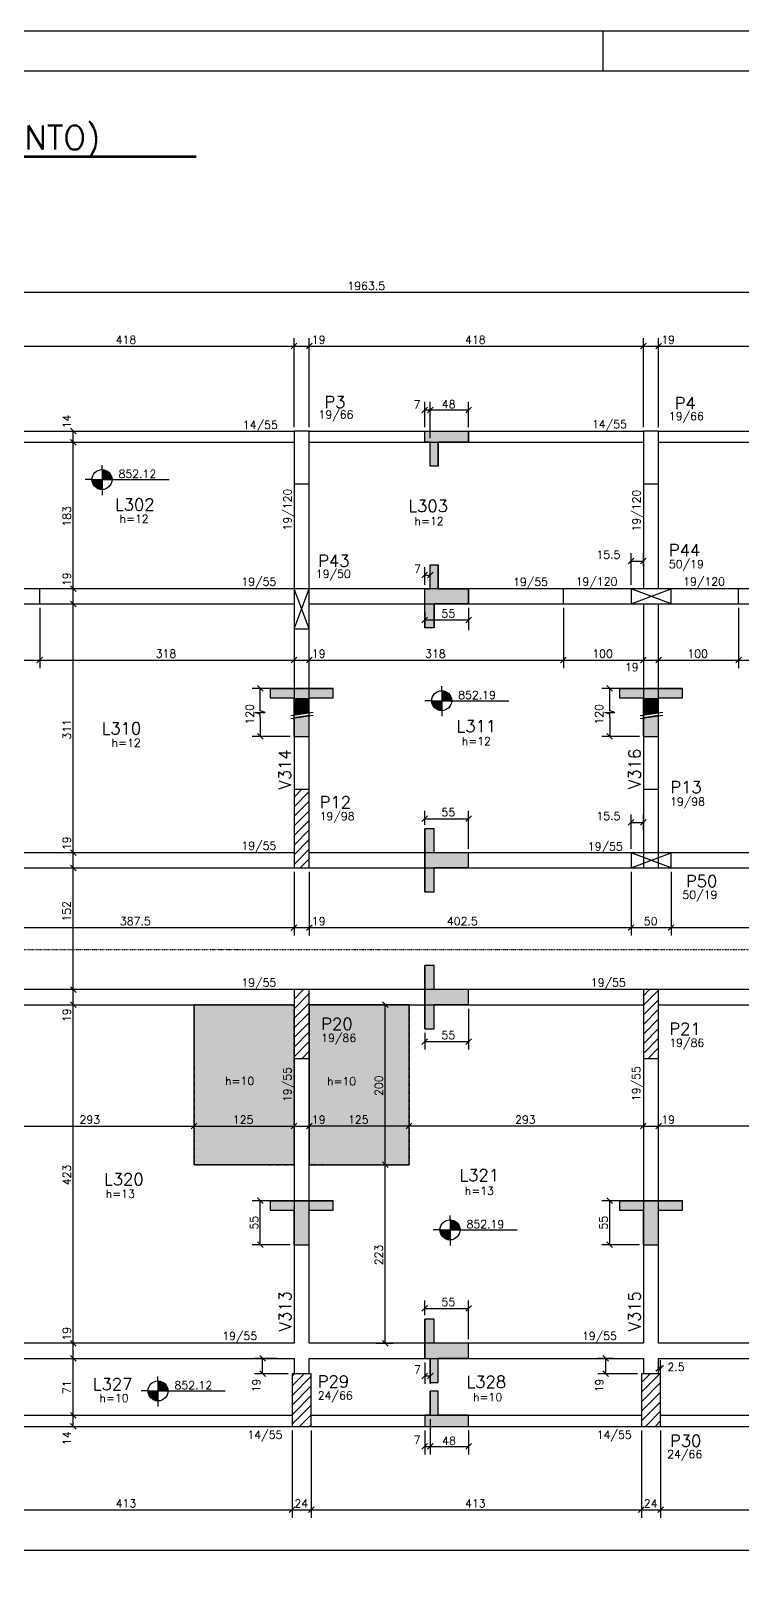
# Model space of a CAD drawing. Extents: x 515 to 6699, y 737 to 3707.
# Drawn here: x 1711 to 2601, y 1769 to 3707 of the extents above; entities that cross this region are included whole.
import ezdxf

# ---------------------------------------------------------------- set-up
doc = ezdxf.new("R2010")
doc.units = 0
doc.header["$MEASUREMENT"] = 0
doc.linetypes.add('ESTILO_TQS_0004', pattern=[2, 0.5, -0.4, 0.1, -0.4, 0.1, -0.5])
for name, color, linetype in [('1', 1, 'CONTINUOUS'), ('2', 2, 'CONTINUOUS'), ('3', 3, 'CONTINUOUS'), ('4', 4, 'CONTINUOUS'), ('6', 6, 'CONTINUOUS'), ('7', 7, 'CONTINUOUS'), ('8', 8, 'CONTINUOUS'), ('9', 9, 'CONTINUOUS')]:
    doc.layers.add(name, color=color, linetype=linetype)
doc.styles.get("Standard").update_dxf_attribs({"font": 'ROMANS.SHX'})

msp = doc.modelspace()

# ---------------------------------------------------------------- linework, layer by layer
at = {"layer": '1', "linetype": 'Continuous'}
for p, q in [((2040.3825, 2960.038), (2059.3825, 3010.038)), ((2059.3825, 2960.038), (2040.3825, 3010.038)), ((2461.8825, 2991.038), (2511.8825, 3010.038)), ((2511.8825, 2991.038), (2461.8825, 3010.038)), ((2036.467925, 2851.730224), (2064.433176, 2855.83434)), ((2036.467925, 2848.006061), (2064.433176, 2852.110176)), ((2473.467925, 2851.730224), (2501.433176, 2855.83434)), ((2473.467925, 2848.006061), (2501.433176, 2852.110176)), ((2461.882476, 2661.038), (2511.882476, 2680.038)), ((2511.882476, 2661.038), (2461.882476, 2680.038))]:
    msp.add_line(p, q, dxfattribs=at)
msp.add_lwpolyline([(514.61858, 736.941975), (6698.852905, 736.941975), (6698.852905, 3706.941975), (514.61858, 3706.941975), (514.61858, 736.941975)], dxfattribs=at)
at = {"layer": '2', "linetype": 'Continuous'}
for p, q in [((2036.846966, 3309.597604), (2043.918034, 3316.668672)), ((2036.846966, 3309.597604), (2043.918034, 3316.668672)), ((2055.846966, 3309.597604), (2062.918034, 3316.668672)), ((2055.846966, 3309.597604), (2062.918034, 3316.668672)), ((2473.846966, 3309.597604), (2480.918034, 3316.668672)), ((2473.846966, 3309.597604), (2480.918034, 3316.668672)), ((2492.846966, 3309.597604), (2499.918034, 3316.668672)), ((2492.846966, 3309.597604), (2499.918034, 3316.668672)), ((2200.262317, 3229.908119), (2207.333385, 3236.979187)), ((2207.262317, 3229.908119), (2214.333385, 3236.979187)), ((2207.262317, 3229.908119), (2214.333385, 3236.979187)), ((2255.262317, 3229.908119), (2262.333385, 3236.979187)), ((1767.812529, 3203.502466), (1760.741461, 3210.573534)), ((1767.812529, 3189.502466), (1760.741461, 3196.573534)), ((1767.812529, 3189.502466), (1760.741461, 3196.573534)), ((2049.8825, 3174.038), (2049.8825, 3174.038)), ((2486.8825, 3174.038), (2486.8825, 3174.038)), ((2458.346966, 3040.953609), (2465.418034, 3048.024676)), ((2473.846966, 3040.953609), (2480.918034, 3048.024676)), ((2200.262317, 3023.490405), (2207.333385, 3030.561473)), ((2207.262317, 3023.490405), (2214.333385, 3030.561473)), ((1767.812529, 3006.502466), (1760.741461, 3013.573534)), ((1767.812529, 3006.502466), (1760.741461, 3013.573534)), ((1767.812529, 2987.502466), (1760.741461, 2994.573534)), ((1767.812529, 2987.502466), (1760.741461, 2994.573534)), ((2200.262317, 2967.483467), (2207.333385, 2974.554535)), ((2255.262317, 2967.483467), (2262.333385, 2974.554535)), ((1718.846966, 2917.292242), (1725.918034, 2924.36331)), ((1718.846966, 2917.292242), (1725.918034, 2924.36331)), ((2036.846966, 2917.292242), (2043.918034, 2924.36331)), ((2036.846966, 2917.292242), (2043.918034, 2924.36331)), ((2055.846966, 2917.292242), (2062.918034, 2924.36331)), ((2055.846966, 2917.292242), (2062.918034, 2924.36331)), ((2373.846966, 2917.292242), (2380.918034, 2924.36331)), ((2373.846966, 2917.292242), (2380.918034, 2924.36331)), ((2473.846966, 2917.292242), (2480.918034, 2924.36331)), ((2473.846966, 2917.292242), (2480.918034, 2924.36331)), ((2492.846966, 2917.292242), (2499.918034, 2924.36331)), ((2492.846966, 2917.292242), (2499.918034, 2924.36331)), ((2592.846966, 2917.292242), (2599.918034, 2924.36331)), ((2592.846966, 2917.292242), (2599.918034, 2924.36331)), ((2001.740486, 2881.93779), (1994.669419, 2889.008857)), ((2438.740486, 2881.93779), (2431.669419, 2889.008857)), ((2001.740486, 2821.93779), (1994.669419, 2829.008857)), ((2438.740486, 2821.93779), (2431.669419, 2829.008857)), ((2200.262317, 2719.036682), (2207.333385, 2726.10775)), ((2255.262317, 2719.036682), (2262.333385, 2726.10775)), ((2458.346942, 2714.375395), (2465.41801, 2721.446463)), ((2473.846966, 2714.375395), (2480.918034, 2721.446463)), ((2049.8825, 2710.038), (2049.8825, 2710.038)), ((2486.8825, 2710.038), (2486.8825, 2710.038)), ((1767.812529, 2676.502466), (1760.741461, 2683.573534)), ((1767.812529, 2676.502466), (1760.741461, 2683.573534)), ((1767.812529, 2676.502466), (1760.741461, 2683.573534)), ((1767.812529, 2657.502466), (1760.741461, 2664.573534)), ((1767.812529, 2657.502466), (1760.741461, 2664.573534)), ((2036.846966, 2582.915112), (2043.918034, 2589.986179)), ((2036.846966, 2582.915112), (2043.918034, 2589.986179)), ((2055.846966, 2582.915112), (2062.918034, 2589.986179)), ((2055.846966, 2582.915112), (2062.918034, 2589.986179)), ((2458.346942, 2582.915112), (2465.41801, 2589.986179)), ((2458.346942, 2582.915112), (2465.41801, 2589.986179)), ((2508.346942, 2582.915112), (2515.41801, 2589.986179)), ((2508.346942, 2582.915112), (2515.41801, 2589.986179)), ((1767.812529, 2505.502466), (1760.741461, 2512.573534)), ((1767.812529, 2505.502466), (1760.741461, 2512.573534)), ((1767.812529, 2486.502466), (1760.741461, 2493.573534)), ((1767.812529, 2486.502466), (1760.741461, 2493.573534)), ((2157.987446, 2486.502466), (2150.916378, 2493.573534)), ((2049.8825, 2466.038), (2049.8825, 2466.038)), ((2486.8825, 2466.038), (2486.8825, 2466.038)), ((2200.262317, 2440.561604), (2207.333385, 2447.632672)), ((2255.262317, 2440.561604), (2262.333385, 2447.632672)), ((1911.846966, 2334.95905), (1918.918034, 2342.030118)), ((1911.846966, 2334.95905), (1918.918034, 2342.030118)), ((2036.846966, 2334.95905), (2043.918034, 2342.030118)), ((2036.846966, 2334.95905), (2043.918034, 2342.030118)), ((2036.846966, 2334.95905), (2043.918034, 2342.030118)), ((2055.846966, 2334.95905), (2062.918034, 2342.030118)), ((2055.846966, 2334.95905), (2062.918034, 2342.030118)), ((2062.918034, 2342.030118), (2055.846966, 2334.95905)), ((2187.918034, 2342.030118), (2180.846966, 2334.95905)), ((2187.918034, 2342.030118), (2180.846966, 2334.95905)), ((2473.846966, 2334.95905), (2480.918034, 2342.030118)), ((2473.846966, 2334.95905), (2480.918034, 2342.030118)), ((2480.918034, 2342.030118), (2473.846966, 2334.95905)), ((2492.846966, 2334.95905), (2499.918034, 2342.030118)), ((2492.846966, 2334.95905), (2499.918034, 2342.030118)), ((2499.918034, 2342.030118), (2492.846966, 2334.95905)), ((2157.987446, 2286.502466), (2150.916378, 2293.573534)), ((2157.987446, 2286.502466), (2150.916378, 2293.573534)), ((2001.740486, 2241.655791), (1994.669419, 2248.726858)), ((2438.740486, 2241.655791), (2431.669419, 2248.726858)), ((2001.740486, 2186.655791), (1994.669419, 2193.726858)), ((2438.740486, 2186.655791), (2431.669419, 2193.726858)), ((2200.262317, 2107.001981), (2207.333385, 2114.073049)), ((2255.262317, 2107.001981), (2262.333385, 2114.073049)), ((1767.812529, 2063.502466), (1760.741461, 2070.573534)), ((1767.812529, 2063.502466), (1760.741461, 2070.573534)), ((2157.987446, 2063.502466), (2150.916378, 2070.573534)), ((1767.812529, 2044.502466), (1760.741461, 2051.573534)), ((1767.812529, 2044.502466), (1760.741461, 2051.573534)), ((2004.655164, 2044.502466), (1997.584096, 2051.573534)), ((2433.750327, 2044.502466), (2426.67926, 2051.573534)), ((2499.918034, 2039.4426), (2492.846966, 2032.371532)), ((2502.418034, 2039.4426), (2495.346966, 2032.371532)), ((2004.655164, 2025.502466), (1997.584096, 2032.573534)), ((2200.262317, 2022.708846), (2207.333385, 2029.779914)), ((2207.262317, 2022.708846), (2214.333385, 2029.779914)), ((2433.750327, 2025.502466), (2426.67926, 2032.573534)), ((1767.812529, 1973.502466), (1760.741461, 1980.573534)), ((1767.812529, 1973.502466), (1760.741461, 1980.573534)), ((2049.8825, 1996.038), (2049.8825, 1996.038)), ((2486.8825, 1996.038), (2486.8825, 1996.038)), ((1767.812529, 1959.502466), (1760.741461, 1966.573534)), ((2200.262317, 1934.507242), (2207.333385, 1941.57831)), ((2207.262317, 1934.507242), (2214.333385, 1941.57831)), ((2207.262317, 1934.507242), (2214.333385, 1941.57831)), ((2255.262317, 1934.507242), (2262.333385, 1941.57831)), ((2034.346966, 1855.451085), (2041.418034, 1862.522152)), ((2034.346966, 1855.451085), (2041.418034, 1862.522152)), ((2058.346966, 1855.451085), (2065.418034, 1862.522152)), ((2058.346966, 1855.451085), (2065.418034, 1862.522152)), ((2471.346966, 1855.451085), (2478.418034, 1862.522152)), ((2471.346966, 1855.451085), (2478.418034, 1862.522152)), ((2495.346966, 1855.451085), (2502.418034, 1862.522152)), ((2495.346966, 1855.451085), (2502.418034, 1862.522152))]:
    msp.add_line(p, q, dxfattribs=at)
at = {"layer": '3', "linetype": 'Continuous'}
for p, q in [((2426.629615, 3706.941975), (2426.629615, 3656.942475)), ((1622.3825, 3207.038), (2040.3825, 3207.038)), ((2059.3825, 3207.038), (2477.3825, 3207.038)), ((2496.3825, 3207.038), (2914.3825, 3207.038)), ((1622.3825, 3193.038), (2040.3825, 3193.038)), ((2059.3825, 3193.038), (2477.3825, 3193.038)), ((2496.3825, 3193.038), (2914.3825, 3193.038)), ((1800.295707, 3158.901082), (1800.295707, 3164.405826)), ((1787.795707, 3146.401082), (1779.369002, 3146.401082)), ((1800.295659, 3145.60828), (1787.795659, 3145.60828)), ((1787.795707, 3146.401082), (1812.795707, 3146.401082)), ((1800.295659, 3144.815431), (1787.896653, 3144.815431)), ((1800.295659, 3144.022582), (1788.024016, 3144.022582)), ((1800.295659, 3143.229733), (1788.204642, 3143.229733)), ((1800.295659, 3142.436932), (1788.440915, 3142.436932)), ((1800.295659, 3141.644035), (1788.73622, 3141.644035)), ((1800.295659, 3140.851233), (1789.095279, 3140.851233)), ((1800.295659, 3140.058384), (1789.524432, 3140.058384)), ((1800.295707, 3158.901082), (1800.295707, 3133.901082)), ((1800.295707, 3158.293734), (1804.144831, 3158.293734)), ((1800.295707, 3157.500885), (1806.044169, 3157.500885)), ((1800.295707, 3156.708036), (1807.367965, 3156.708036)), ((1800.295707, 3155.915175), (1808.403226, 3155.915175)), ((1800.295707, 3155.122386), (1809.250565, 3155.122386)), ((1800.295707, 3154.329536), (1809.959575, 3154.329536)), ((1800.295707, 3153.536675), (1810.558911, 3153.536675)), ((1800.295707, 3152.743826), (1811.066933, 3152.743826)), ((1800.295707, 3151.950977), (1811.496087, 3151.950977)), ((1800.295707, 3151.158128), (1811.855145, 3151.158128)), ((1800.295707, 3150.365279), (1812.150451, 3150.365279)), ((1800.295707, 3149.572478), (1812.386723, 3149.572478)), ((1800.295707, 3148.779629), (1812.567302, 3148.779629)), ((1800.295707, 3147.98678), (1812.694712, 3147.98678)), ((1800.295707, 3147.193931), (1812.795707, 3147.193931)), ((1812.795707, 3146.401082), (1884.218455, 3146.401082)), ((1800.295659, 3139.265535), (1790.032454, 3139.265535)), ((1800.295659, 3138.472686), (1790.631839, 3138.472686)), ((1800.295659, 3137.679885), (1791.3408, 3137.679885)), ((1800.295659, 3136.886976), (1792.18814, 3136.886976)), ((1800.295659, 3136.094175), (1793.223401, 3136.094175)), ((1800.295659, 3135.301326), (1794.547196, 3135.301326)), ((1800.295659, 3134.508477), (1796.446582, 3134.508477)), ((1800.295707, 3133.901082), (1800.295707, 3127.032549)), ((1722.3825, 2991.038), (1722.3825, 3010.038)), ((2377.3825, 2991.038), (2377.3825, 3010.038)), ((2596.3825, 2991.038), (2596.3825, 3010.038)), ((2225.077511, 2882.555971), (2225.077511, 2888.060715)), ((2212.577511, 2870.055971), (2204.150807, 2870.055971)), ((2225.077464, 2869.263169), (2212.577464, 2869.263169)), ((2212.577511, 2870.055971), (2237.577511, 2870.055971)), ((2225.077511, 2882.555971), (2225.077511, 2857.555971)), ((2225.077511, 2881.948623), (2228.926636, 2881.948623)), ((2225.077511, 2881.155774), (2230.825974, 2881.155774)), ((2225.077511, 2880.362925), (2232.149769, 2880.362925)), ((2225.077511, 2879.570064), (2233.185031, 2879.570064)), ((2225.077511, 2878.777275), (2234.03237, 2878.777275)), ((2225.077511, 2877.984426), (2234.741379, 2877.984426)), ((2225.077511, 2877.191565), (2235.340716, 2877.191565)), ((2225.077511, 2876.398716), (2235.848738, 2876.398716)), ((2225.077511, 2875.605867), (2236.277892, 2875.605867)), ((2225.077511, 2874.813018), (2236.63695, 2874.813018)), ((2225.077511, 2874.020168), (2236.932255, 2874.020168)), ((2225.077511, 2873.227367), (2237.168528, 2873.227367)), ((2225.077511, 2872.434518), (2237.349106, 2872.434518)), ((2225.077511, 2871.641669), (2237.476517, 2871.641669)), ((2225.077511, 2870.84882), (2237.577511, 2870.84882)), ((2237.577511, 2870.055971), (2309.00026, 2870.055971)), ((2225.077464, 2868.47032), (2212.678458, 2868.47032)), ((2225.077464, 2867.677471), (2212.805821, 2867.677471)), ((2225.077464, 2866.884622), (2212.986447, 2866.884622)), ((2225.077464, 2866.091821), (2213.22272, 2866.091821)), ((2225.077464, 2865.298924), (2213.518025, 2865.298924)), ((2225.077464, 2864.506123), (2213.877083, 2864.506123)), ((2225.077464, 2863.713274), (2214.306237, 2863.713274)), ((2225.077464, 2862.920425), (2214.814259, 2862.920425)), ((2225.077464, 2862.127576), (2215.413644, 2862.127576)), ((2225.077464, 2861.334774), (2216.122605, 2861.334774)), ((2225.077464, 2860.541866), (2216.969945, 2860.541866)), ((2225.077464, 2859.749064), (2218.005206, 2859.749064)), ((2225.077464, 2858.956215), (2219.329001, 2858.956215)), ((2225.077464, 2858.163366), (2221.228387, 2858.163366)), ((2225.077511, 2857.555971), (2225.077511, 2850.687439)), ((2040.3825, 2749.610602), (2049.809898, 2759.038)), ((2040.3825, 2737.589786), (2059.3825, 2756.589786)), ((2040.3825, 2725.568971), (2059.3825, 2744.568971)), ((2040.3825, 2713.548156), (2059.3825, 2732.548156)), ((2040.3825, 2701.52734), (2059.3825, 2720.52734)), ((2040.3825, 2689.506525), (2059.3825, 2708.506525)), ((2040.3825, 2677.48571), (2059.3825, 2696.48571)), ((2040.3825, 2665.464895), (2059.3825, 2684.464895)), ((2047.976421, 2661.038), (2059.3825, 2672.444079)), ((2040.3825, 2497.173481), (2052.247019, 2509.038)), ((2040.3825, 2485.152665), (2059.3825, 2504.152665)), ((2477.3825, 2501.424131), (2484.996369, 2509.038)), ((2477.3825, 2489.403315), (2496.3825, 2508.403315)), ((2040.3825, 2473.13185), (2059.3825, 2492.13185)), ((2477.3825, 2477.3825), (2496.3825, 2496.3825)), ((2477.3825, 2465.361685), (2496.3825, 2484.361685)), ((2040.3825, 2461.111035), (2059.3825, 2480.111035)), ((2040.3825, 2449.09022), (2059.3825, 2468.09022)), ((2477.3825, 2453.340869), (2496.3825, 2472.340869)), ((2040.3825, 2437.069404), (2059.3825, 2456.069404)), ((2040.3825, 2425.048589), (2059.3825, 2444.048589)), ((2477.3825, 2441.320054), (2496.3825, 2460.320054)), ((2477.3825, 2429.299239), (2496.3825, 2448.299239)), ((2050.392726, 2423.038), (2059.3825, 2432.027774)), ((2483.142076, 2423.038), (2496.3825, 2436.278424)), ((2495.162892, 2423.038), (2496.3825, 2424.257608)), ((2235.483293, 2221.245391), (2235.483293, 2226.750136)), ((2235.483293, 2221.245391), (2235.483293, 2196.245391)), ((2235.483293, 2220.638044), (2239.332417, 2220.638044)), ((2235.483293, 2219.845195), (2241.231755, 2219.845195)), ((2235.483293, 2219.052346), (2242.555551, 2219.052346)), ((2235.483293, 2218.259485), (2243.590812, 2218.259485)), ((2235.483293, 2217.466695), (2244.438151, 2217.466695)), ((2235.483293, 2216.673846), (2245.14716, 2216.673846)), ((2235.483293, 2215.880985), (2245.746497, 2215.880985)), ((2235.483293, 2215.088136), (2246.254519, 2215.088136)), ((2235.483293, 2214.295287), (2246.683673, 2214.295287)), ((2235.483293, 2213.502438), (2247.042731, 2213.502438)), ((2235.483293, 2212.709589), (2247.338036, 2212.709589)), ((2235.483293, 2211.916788), (2247.574309, 2211.916788)), ((2235.483293, 2211.123939), (2247.754888, 2211.123939)), ((2235.483293, 2210.33109), (2247.882298, 2210.33109)), ((2222.983293, 2208.745391), (2214.556588, 2208.745391)), ((2235.483245, 2207.95259), (2222.983245, 2207.95259)), ((2222.983293, 2208.745391), (2247.983293, 2208.745391)), ((2235.483245, 2207.159741), (2223.084239, 2207.159741)), ((2235.483245, 2206.366892), (2223.211602, 2206.366892)), ((2235.483245, 2205.574043), (2223.392228, 2205.574043)), ((2235.483245, 2204.781242), (2223.628501, 2204.781242)), ((2235.483245, 2203.988345), (2223.923806, 2203.988345)), ((2235.483245, 2203.195543), (2224.282865, 2203.195543)), ((2235.483245, 2202.402694), (2224.712018, 2202.402694)), ((2235.483245, 2201.609845), (2225.22004, 2201.609845)), ((2235.483245, 2200.816996), (2225.819425, 2200.816996)), ((2235.483245, 2200.024195), (2226.528386, 2200.024195)), ((2235.483245, 2199.231286), (2227.375726, 2199.231286)), ((2235.483245, 2198.438485), (2228.410987, 2198.438485)), ((2235.483245, 2197.645636), (2229.734782, 2197.645636)), ((2235.483245, 2196.852787), (2231.634168, 2196.852787)), ((2235.483293, 2209.538241), (2247.983293, 2209.538241)), ((2235.483293, 2196.245391), (2235.483293, 2189.376859)), ((2247.983293, 2208.745391), (2319.406041, 2208.745391)), ((1870.2977, 2020.019641), (1870.2977, 2025.524385)), ((1870.2977, 2020.019641), (1870.2977, 1995.019641)), ((1870.2977, 2019.412293), (1874.146825, 2019.412293)), ((1870.2977, 2018.619444), (1876.046162, 2018.619444)), ((1870.2977, 2017.826595), (1877.369958, 2017.826595)), ((1870.2977, 2017.033734), (1878.405219, 2017.033734)), ((1870.2977, 2016.240945), (1879.252559, 2016.240945)), ((2037.8825, 2013.840869), (2053.079631, 2029.038)), ((2037.8825, 2025.861685), (2041.058815, 2029.038)), ((2037.8825, 2001.820054), (2061.8825, 2025.820054)), ((2474.8825, 2006.070704), (2497.849796, 2029.038)), ((2474.8825, 2018.091519), (2485.828981, 2029.038)), ((2474.8825, 1994.049889), (2498.8825, 2018.049889)), ((1857.7977, 2007.519641), (1849.370996, 2007.519641)), ((1870.297652, 2006.726839), (1857.797652, 2006.726839)), ((1857.7977, 2007.519641), (1882.7977, 2007.519641)), ((1870.297652, 2005.93399), (1857.898646, 2005.93399)), ((1870.297652, 2005.141141), (1858.026009, 2005.141141)), ((1870.297652, 2004.348292), (1858.206635, 2004.348292)), ((1870.297652, 2003.555491), (1858.442908, 2003.555491)), ((1870.297652, 2002.762594), (1858.738213, 2002.762594)), ((1870.297652, 2001.969793), (1859.097272, 2001.969793)), ((1870.297652, 2001.176944), (1859.526425, 2001.176944)), ((1870.297652, 2000.384095), (1860.034447, 2000.384095)), ((1870.297652, 1999.591246), (1860.633832, 1999.591246)), ((1870.297652, 1998.798444), (1861.342793, 1998.798444)), ((1870.297652, 1998.005536), (1862.190133, 1998.005536)), ((1870.297652, 1997.212734), (1863.225394, 1997.212734)), ((1870.297652, 1996.419885), (1864.549189, 1996.419885)), ((1870.2977, 2015.448096), (1879.961568, 2015.448096)), ((1870.2977, 2014.655235), (1880.560904, 2014.655235)), ((1870.2977, 2013.862386), (1881.068927, 2013.862386)), ((1870.2977, 2013.069537), (1881.49808, 2013.069537)), ((1870.2977, 2012.276688), (1881.857138, 2012.276688)), ((1870.2977, 2011.483839), (1882.152444, 2011.483839)), ((1870.2977, 2010.691037), (1882.388717, 2010.691037)), ((1870.2977, 2009.898188), (1882.569295, 2009.898188)), ((1870.2977, 2009.105339), (1882.696706, 2009.105339)), ((1870.2977, 2008.31249), (1882.7977, 2008.31249)), ((1882.7977, 2007.519641), (1954.220449, 2007.519641)), ((2037.8825, 1989.799239), (2061.8825, 2013.799239)), ((2037.8825, 1977.778424), (2061.8825, 2001.778424)), ((2474.8825, 1982.029074), (2498.8825, 2006.029074)), ((1624.8825, 1977.038), (2037.8825, 1977.038)), ((1870.297652, 1995.627036), (1866.448575, 1995.627036)), ((1870.2977, 1995.019641), (1870.2977, 1988.151109)), ((2037.8825, 1965.757608), (2061.8825, 1989.757608)), ((2047.183707, 1963.038), (2061.8825, 1977.736793)), ((2061.8825, 1977.038), (2474.8825, 1977.038)), ((2474.8825, 1970.008258), (2498.8825, 1994.008258)), ((2479.933057, 1963.038), (2498.8825, 1981.987443)), ((2498.8825, 1977.038), (2911.8825, 1977.038)), ((1624.8825, 1963.038), (2037.8825, 1963.038)), ((2059.204522, 1963.038), (2061.8825, 1965.715978)), ((2061.8825, 1963.038), (2474.8825, 1963.038)), ((2491.953872, 1963.038), (2498.8825, 1969.966628)), ((2498.8825, 1963.038), (2911.8825, 1963.038))]:
    msp.add_line(p, q, dxfattribs=at)
for points in [[(2040.3825, 3141.038), (2040.3825, 3010.038)], [(2059.3825, 3010.038), (2059.3825, 3141.038)], [(2477.3825, 3141.038), (2477.3825, 3010.038)], [(2496.3825, 3010.038), (2496.3825, 3141.038)], [(2040.3825, 3010.038), (1622.3825, 3010.038)], [(2461.8825, 3010.038), (2059.3825, 3010.038)], [(2914.3825, 3010.038), (2511.8825, 3010.038)], [(1622.3825, 2991.038), (2040.3825, 2991.038)], [(2040.3825, 2991.038), (2040.3825, 2759.038)], [(2059.3825, 2991.038), (2461.8825, 2991.038)], [(2059.3825, 2759.038), (2059.3825, 2991.038)], [(2477.3825, 2991.038), (2477.3825, 2759.038)], [(2496.3825, 2759.038), (2496.3825, 2991.038)], [(2511.8825, 2991.038), (2914.3825, 2991.038)], [(2040.3825, 2680.038), (1652.8825, 2680.038)], [(2477.3825, 2680.038), (2059.3825, 2680.038)], [(2914.3825, 2680.038), (2496.3825, 2680.038)], [(1652.8825, 2661.038), (2040.3825, 2661.038)], [(2059.3825, 2661.038), (2477.3825, 2661.038)], [(2496.3825, 2661.038), (2914.3825, 2661.038)], [(2040.3825, 2509.038), (1652.8825, 2509.038)], [(2477.3825, 2509.038), (2059.3825, 2509.038)], [(2914.3825, 2509.038), (2496.3825, 2509.038)], [(1652.8825, 2490.038), (2040.3825, 2490.038)], [(2059.3825, 2490.038), (2477.3825, 2490.038)], [(2496.3825, 2490.038), (2914.3825, 2490.038)], [(2040.3825, 2423.038), (2040.3825, 2067.038)], [(2059.3825, 2067.038), (2059.3825, 2423.038)], [(2477.3825, 2423.038), (2477.3825, 2067.038)], [(2496.3825, 2067.038), (2496.3825, 2423.038)], [(2040.3825, 2067.038), (1622.3825, 2067.038)], [(2477.3825, 2067.038), (2059.3825, 2067.038)], [(2914.3825, 2067.038), (2496.3825, 2067.038)], [(1622.3825, 2048.038), (2040.3825, 2048.038)], [(2040.3825, 2048.038), (2040.3825, 2029.038)], [(2059.3825, 2048.038), (2477.3825, 2048.038)], [(2059.3825, 2029.038), (2059.3825, 2048.038)], [(2477.3825, 2048.038), (2477.3825, 2029.038)], [(2496.3825, 2048.038), (2914.3825, 2048.038)], [(2496.3825, 2029.038), (2496.3825, 2048.038)]]:
    msp.add_lwpolyline(points, dxfattribs=at)
at = {"layer": '3', "linetype": 'ESTILO_TQS_0004'}
for points in [[(2040.3825, 2490.038), (1915.3825, 2490.038), (1915.3825, 2290.038), (2040.3825, 2290.038), (2040.3825, 2490.038)], [(2059.3825, 2490.038), (2184.3825, 2490.038), (2184.3825, 2290.038), (2059.3825, 2290.038), (2059.3825, 2490.038)]]:
    msp.add_lwpolyline(points, dxfattribs=at)
at = {"layer": '3', "linetype": 'Continuous'}
for centre in [(1800.295707, 3146.401082), (2225.077511, 2870.055971), (2235.483293, 2208.745391), (1870.2977, 2007.519641)]:
    msp.add_circle(centre, 12.5, dxfattribs=at)
at = {"layer": '6', "linetype": 'Continuous'}
for p, q in [((1203.758924, 3551.169598), (1918.238167, 3551.169598)), ((1203.758924, 3549.371558), (1918.238167, 3549.371558)), ((2203.797851, 3193.038), (2203.797851, 3207.038)), ((2203.797851, 3207.038), (2258.797851, 3207.038)), ((2258.797851, 3193.038), (2258.797851, 3207.038)), ((2203.797851, 3193.038), (2210.797851, 3193.038)), ((2210.797851, 3163.038), (2210.797851, 3193.038)), ((2220.797851, 3163.038), (2220.797851, 3193.038)), ((2220.797851, 3193.038), (2258.797851, 3193.038)), ((2210.797851, 3163.038), (2210.797851, 3163.038)), ((2210.797851, 3010.038), (2210.797851, 3040.038)), ((2220.797851, 3010.038), (2220.797851, 3040.038)), ((2203.797851, 2991.038), (2203.797851, 3010.038)), ((2203.797851, 3010.038), (2210.797851, 3010.038)), ((2210.797851, 3010.038), (2210.797851, 3010.038)), ((2220.797851, 3010.038), (2258.797851, 3010.038)), ((2258.797851, 2991.038), (2258.797851, 3010.038)), ((2203.797851, 2961.038), (2203.797851, 2991.038)), ((2215.797851, 2961.038), (2215.797851, 2991.038)), ((2215.797851, 2991.038), (2258.797851, 2991.038)), ((2010.3825, 2885.473324), (2040.3825, 2885.473324)), ((2010.3825, 2873.473324), (2040.3825, 2873.473324)), ((2040.3825, 2885.473324), (2059.3825, 2885.473324)), ((2040.3825, 2825.473324), (2040.3825, 2873.473324)), ((2059.3825, 2885.473324), (2089.3825, 2885.473324)), ((2059.3825, 2825.473324), (2059.3825, 2873.473324)), ((2059.3825, 2873.473324), (2089.3825, 2873.473324)), ((2447.3825, 2885.473324), (2477.3825, 2885.473324)), ((2447.3825, 2873.473324), (2477.3825, 2873.473324)), ((2477.3825, 2885.473324), (2496.3825, 2885.473324)), ((2477.3825, 2825.473324), (2477.3825, 2873.473324)), ((2496.3825, 2885.473324), (2526.3825, 2885.473324)), ((2496.3825, 2825.473324), (2496.3825, 2873.473324)), ((2496.3825, 2873.473324), (2526.3825, 2873.473324)), ((2040.3825, 2825.473324), (2059.3825, 2825.473324)), ((2477.3825, 2825.473324), (2496.3825, 2825.473324)), ((2203.797851, 2680.038), (2203.797851, 2710.038)), ((2215.797851, 2680.038), (2215.797851, 2710.038)), ((2203.797851, 2661.038), (2203.797851, 2680.038)), ((2258.797851, 2680.038), (2215.797851, 2680.038)), ((2258.797851, 2661.038), (2258.797851, 2680.038)), ((2203.797851, 2631.038), (2203.797851, 2661.038)), ((2215.797851, 2631.038), (2215.797851, 2661.038)), ((2258.797851, 2661.038), (2215.797851, 2661.038)), ((2203.797851, 2509.038), (2203.797851, 2539.038)), ((2215.797851, 2509.038), (2215.797851, 2539.038)), ((2203.797851, 2490.038), (2203.797851, 2509.038)), ((2258.797851, 2509.038), (2215.797851, 2509.038)), ((2258.797851, 2490.038), (2258.797851, 2509.038)), ((2203.797851, 2460.038), (2203.797851, 2490.038)), ((2215.797851, 2460.038), (2215.797851, 2490.038)), ((2258.797851, 2490.038), (2215.797851, 2490.038)), ((2010.3825, 2245.191324), (2040.3825, 2245.191324)), ((2010.3825, 2233.191324), (2040.3825, 2233.191324)), ((2040.3825, 2245.191324), (2059.3825, 2245.191324)), ((2040.3825, 2190.191324), (2040.3825, 2233.191324)), ((2059.3825, 2245.191324), (2089.3825, 2245.191324)), ((2059.3825, 2190.191324), (2059.3825, 2233.191324)), ((2059.3825, 2233.191324), (2089.3825, 2233.191324)), ((2447.3825, 2245.191324), (2477.3825, 2245.191324)), ((2447.3825, 2233.191324), (2477.3825, 2233.191324)), ((2477.3825, 2245.191324), (2496.3825, 2245.191324)), ((2477.3825, 2190.191324), (2477.3825, 2233.191324)), ((2496.3825, 2245.191324), (2526.3825, 2245.191324)), ((2496.3825, 2190.191324), (2496.3825, 2233.191324)), ((2496.3825, 2233.191324), (2526.3825, 2233.191324)), ((2040.3825, 2190.191324), (2059.3825, 2190.191324)), ((2477.3825, 2190.191324), (2496.3825, 2190.191324)), ((2203.797851, 2067.038), (2203.797851, 2097.038)), ((2215.797851, 2067.038), (2215.797851, 2097.038)), ((2203.797851, 2048.038), (2203.797851, 2067.038)), ((2258.797851, 2067.038), (2215.797851, 2067.038)), ((2258.797851, 2048.038), (2258.797851, 2067.038)), ((2203.797851, 2048.038), (2210.797851, 2048.038)), ((2210.797851, 2048.038), (2210.797851, 2048.038)), ((2210.797851, 2018.038), (2210.797851, 2048.038)), ((2220.797851, 2018.038), (2220.797851, 2048.038)), ((2258.797851, 2048.038), (2220.797851, 2048.038)), ((2210.797851, 2007.038), (2210.797851, 2007.038)), ((2210.797851, 1977.038), (2210.797851, 2007.038)), ((2220.797851, 1977.038), (2220.797851, 2007.038)), ((2210.797851, 1977.038), (2203.797851, 1977.038)), ((2203.797851, 1977.038), (2203.797851, 1963.038)), ((2258.797851, 1977.038), (2220.797851, 1977.038)), ((2258.797851, 1963.038), (2258.797851, 1977.038)), ((2203.797851, 1963.038), (2258.797851, 1963.038))]:
    msp.add_line(p, q, dxfattribs=at)
msp.add_lwpolyline([(664.621047, 786.94355), (6648.857311, 786.94355), (6648.857311, 3656.942475), (664.621047, 3656.942475), (664.621047, 786.94355)], dxfattribs=at)
at = {"layer": '7', "linetype": 'Continuous'}
for points in [[(2040.3825, 3141.038), (2059.3825, 3141.038), (2059.3825, 3207.038), (2040.3825, 3207.038), (2040.3825, 3141.038)], [(2477.3825, 3141.038), (2496.3825, 3141.038), (2496.3825, 3207.038), (2477.3825, 3207.038), (2477.3825, 3141.038)], [(2040.3825, 2960.038), (2059.3825, 2960.038), (2059.3825, 3010.038), (2040.3825, 3010.038), (2040.3825, 2960.038)], [(2461.8825, 2991.038), (2511.8825, 2991.038), (2511.8825, 3010.038), (2461.8825, 3010.038), (2461.8825, 2991.038)], [(2040.3825, 2661.038), (2059.3825, 2661.038), (2059.3825, 2759.038), (2040.3825, 2759.038), (2040.3825, 2661.038)], [(2477.3825, 2661.038), (2496.3825, 2661.038), (2496.3825, 2759.038), (2477.3825, 2759.038), (2477.3825, 2661.038)], [(2461.882476, 2661.038), (2511.882476, 2661.038), (2511.882476, 2680.038), (2461.882476, 2680.038), (2461.882476, 2661.038)], [(2040.3825, 2423.038), (2059.3825, 2423.038), (2059.3825, 2509.038), (2040.3825, 2509.038), (2040.3825, 2423.038)], [(2477.3825, 2423.038), (2496.3825, 2423.038), (2496.3825, 2509.038), (2477.3825, 2509.038), (2477.3825, 2423.038)], [(2037.8825, 1963.038), (2061.8825, 1963.038), (2061.8825, 2029.038), (2037.8825, 2029.038), (2037.8825, 1963.038)], [(2474.8825, 1963.038), (2498.8825, 1963.038), (2498.8825, 2029.038), (2474.8825, 2029.038), (2474.8825, 1963.038)]]:
    msp.add_lwpolyline(points, dxfattribs=at)
at = {"layer": '8', "linetype": 'Continuous'}
for points in [[(2203.797851, 3207.038), (2258.797851, 3207.038), (2258.797851, 3193.038), (2220.797851, 3193.038), (2220.797851, 3163.038), (2210.797851, 3163.038), (2210.797851, 3193.038), (2203.797851, 3193.038), (2203.797851, 3207.038)], [(2210.797851, 3040.038), (2220.797851, 3040.038), (2220.797851, 3010.038), (2258.797851, 3010.038), (2258.797851, 2991.038), (2215.797851, 2991.038), (2215.797851, 2961.038), (2203.797851, 2961.038), (2203.797851, 3010.038), (2210.797851, 3010.038), (2210.797851, 3040.038)], [(2010.3825, 2885.473324), (2010.3825, 2873.473324), (2040.3825, 2873.473324), (2040.3825, 2852.304718), (2059.3825, 2855.093114), (2059.3825, 2873.473324), (2089.3825, 2873.473324), (2089.3825, 2885.473324), (2010.3825, 2885.473324)], [(2447.3825, 2885.473324), (2447.3825, 2873.473324), (2477.3825, 2873.473324), (2477.3825, 2852.304718), (2496.3825, 2855.093114), (2496.3825, 2873.473324), (2526.3825, 2873.473324), (2526.3825, 2885.473324), (2447.3825, 2885.473324)], [(2040.3825, 2825.473324), (2059.3825, 2825.473324), (2059.3825, 2851.36895), (2040.3825, 2848.580555), (2040.3825, 2825.473324)], [(2477.3825, 2825.473324), (2496.3825, 2825.473324), (2496.3825, 2851.36895), (2477.3825, 2848.580555), (2477.3825, 2825.473324)], [(2203.797851, 2631.038), (2215.797851, 2631.038), (2215.797851, 2661.038), (2258.797851, 2661.038), (2258.797851, 2680.038), (2215.797851, 2680.038), (2215.797851, 2710.038), (2203.797851, 2710.038), (2203.797851, 2631.038)], [(2203.797851, 2460.038), (2215.797851, 2460.038), (2215.797851, 2490.038), (2258.797851, 2490.038), (2258.797851, 2509.038), (2215.797851, 2509.038), (2215.797851, 2539.038), (2203.797851, 2539.038), (2203.797851, 2460.038)], [(2010.3825, 2245.191324), (2010.3825, 2233.191324), (2040.3825, 2233.191324), (2040.3825, 2190.191324), (2059.3825, 2190.191324), (2059.3825, 2233.191324), (2089.3825, 2233.191324), (2089.3825, 2245.191324), (2010.3825, 2245.191324)], [(2447.3825, 2245.191324), (2447.3825, 2233.191324), (2477.3825, 2233.191324), (2477.3825, 2190.191324), (2496.3825, 2190.191324), (2496.3825, 2233.191324), (2526.3825, 2233.191324), (2526.3825, 2245.191324), (2447.3825, 2245.191324)], [(2210.797851, 2018.038), (2220.797851, 2018.038), (2220.797851, 2048.038), (2258.797851, 2048.038), (2258.797851, 2067.038), (2215.797851, 2067.038), (2215.797851, 2097.038), (2203.797851, 2097.038), (2203.797851, 2048.038), (2210.797851, 2048.038), (2210.797851, 2018.038)], [(2203.797851, 1963.038), (2258.797851, 1963.038), (2258.797851, 1977.038), (2220.797851, 1977.038), (2220.797851, 2007.038), (2210.797851, 2007.038), (2210.797851, 1977.038), (2203.797851, 1977.038), (2203.797851, 1963.038)]]:
    msp.add_lwpolyline(points, dxfattribs=at)
for points in [[(2210.797851, 3193.038), (2203.797851, 3193.038), (2258.797851, 3207.038)], [(2258.797851, 3207.038), (2203.797851, 3193.038), (2203.797851, 3207.038)], [(2220.797851, 3193.038), (2210.797851, 3193.038), (2258.797851, 3207.038)], [(2258.797851, 3207.038), (2258.797851, 3193.038), (2220.797851, 3193.038)], [(2220.797851, 3163.038), (2210.797851, 3163.038), (2220.797851, 3193.038)], [(2210.797851, 3163.038), (2210.797851, 3193.038), (2220.797851, 3193.038)], [(2210.797851, 3010.038), (2210.797851, 3040.038), (2220.797851, 3040.038)], [(2210.797851, 3010.038), (2220.797851, 3040.038), (2215.797851, 2991.038)], [(2220.797851, 3010.038), (2215.797851, 2991.038), (2220.797851, 3040.038)], [(2210.797851, 3010.038), (2215.797851, 2961.038), (2203.797851, 2961.038)], [(2210.797851, 3010.038), (2203.797851, 2961.038), (2203.797851, 3010.038)], [(2210.797851, 3010.038), (2215.797851, 2991.038), (2215.797851, 2961.038)], [(2220.797851, 3010.038), (2258.797851, 2991.038), (2215.797851, 2991.038)], [(2220.797851, 3010.038), (2258.797851, 3010.038), (2258.797851, 2991.038)], [(2010.3825, 2873.473324), (2040.3825, 2873.473324), (2010.3825, 2885.473324)], [(2040.3825, 2873.473324), (2089.3825, 2885.473324), (2010.3825, 2885.473324)], [(2059.3825, 2873.473324), (2089.3825, 2885.473324), (2040.3825, 2873.473324)], [(2059.3825, 2855.093114), (2040.3825, 2873.473324), (2040.3825, 2852.304718)], [(2059.3825, 2873.473324), (2040.3825, 2873.473324), (2059.3825, 2855.093114)], [(2089.3825, 2873.473324), (2089.3825, 2885.473324), (2059.3825, 2873.473324)], [(2447.3825, 2885.473324), (2447.3825, 2873.473324), (2526.3825, 2885.473324)], [(2447.3825, 2873.473324), (2477.3825, 2873.473324), (2526.3825, 2885.473324)], [(2477.3825, 2873.473324), (2496.3825, 2873.473324), (2526.3825, 2885.473324)], [(2477.3825, 2852.304718), (2496.3825, 2855.093114), (2477.3825, 2873.473324)], [(2496.3825, 2855.093114), (2496.3825, 2873.473324), (2477.3825, 2873.473324)], [(2496.3825, 2873.473324), (2526.3825, 2873.473324), (2526.3825, 2885.473324)], [(2059.3825, 2825.473324), (2059.3825, 2851.36895), (2040.3825, 2825.473324)], [(2059.3825, 2851.36895), (2040.3825, 2848.580555), (2040.3825, 2825.473324)], [(2496.3825, 2825.473324), (2496.3825, 2851.36895), (2477.3825, 2825.473324)], [(2496.3825, 2851.36895), (2477.3825, 2848.580555), (2477.3825, 2825.473324)], [(2040.3825, 2825.473324), (2040.3825, 2825.473324), (2040.3825, 2848.580555)], [(2477.3825, 2825.473324), (2477.3825, 2825.473324), (2477.3825, 2848.580555)], [(2215.797851, 2631.038), (2215.797851, 2710.038), (2203.797851, 2710.038)], [(2215.797851, 2631.038), (2203.797851, 2710.038), (2203.797851, 2631.038)], [(2215.797851, 2631.038), (2215.797851, 2710.038), (2215.797851, 2661.038)], [(2215.797851, 2710.038), (2215.797851, 2680.038), (2215.797851, 2661.038)], [(2258.797851, 2661.038), (2215.797851, 2680.038), (2215.797851, 2661.038)], [(2258.797851, 2661.038), (2258.797851, 2680.038), (2215.797851, 2680.038)], [(2203.797851, 2539.038), (2215.797851, 2460.038), (2215.797851, 2539.038)], [(2203.797851, 2539.038), (2203.797851, 2460.038), (2215.797851, 2460.038)], [(2215.797851, 2460.038), (2215.797851, 2490.038), (2215.797851, 2539.038)], [(2215.797851, 2539.038), (2215.797851, 2490.038), (2215.797851, 2509.038)], [(2215.797851, 2490.038), (2258.797851, 2490.038), (2215.797851, 2509.038)], [(2215.797851, 2509.038), (2258.797851, 2490.038), (2258.797851, 2509.038)], [(2010.3825, 2245.191324), (2010.3825, 2233.191324), (2040.3825, 2233.191324)], [(2010.3825, 2245.191324), (2040.3825, 2233.191324), (2089.3825, 2245.191324)], [(2040.3825, 2233.191324), (2059.3825, 2233.191324), (2089.3825, 2245.191324)], [(2040.3825, 2190.191324), (2059.3825, 2190.191324), (2040.3825, 2233.191324)], [(2059.3825, 2190.191324), (2059.3825, 2233.191324), (2040.3825, 2233.191324)], [(2059.3825, 2233.191324), (2089.3825, 2233.191324), (2089.3825, 2245.191324)], [(2447.3825, 2245.191324), (2447.3825, 2233.191324), (2477.3825, 2233.191324)], [(2447.3825, 2245.191324), (2477.3825, 2233.191324), (2526.3825, 2245.191324)], [(2477.3825, 2233.191324), (2496.3825, 2233.191324), (2526.3825, 2245.191324)], [(2477.3825, 2190.191324), (2496.3825, 2190.191324), (2477.3825, 2233.191324)], [(2496.3825, 2190.191324), (2496.3825, 2233.191324), (2477.3825, 2233.191324)], [(2496.3825, 2233.191324), (2526.3825, 2233.191324), (2526.3825, 2245.191324)], [(2215.797851, 2097.038), (2203.797851, 2097.038), (2210.797851, 2048.038)], [(2203.797851, 2097.038), (2203.797851, 2048.038), (2210.797851, 2048.038)], [(2215.797851, 2067.038), (2215.797851, 2097.038), (2210.797851, 2048.038)], [(2220.797851, 2018.038), (2215.797851, 2067.038), (2210.797851, 2048.038)], [(2258.797851, 2067.038), (2215.797851, 2067.038), (2220.797851, 2048.038)], [(2215.797851, 2067.038), (2220.797851, 2018.038), (2220.797851, 2048.038)], [(2258.797851, 2048.038), (2258.797851, 2067.038), (2220.797851, 2048.038)], [(2210.797851, 2018.038), (2220.797851, 2018.038), (2210.797851, 2048.038)], [(2210.797851, 2007.038), (2220.797851, 1977.038), (2220.797851, 2007.038)], [(2210.797851, 1977.038), (2220.797851, 1977.038), (2210.797851, 2007.038)], [(2203.797851, 1977.038), (2258.797851, 1963.038), (2210.797851, 1977.038)], [(2203.797851, 1977.038), (2203.797851, 1963.038), (2258.797851, 1963.038)], [(2210.797851, 1977.038), (2258.797851, 1963.038), (2220.797851, 1977.038)], [(2220.797851, 1977.038), (2258.797851, 1963.038), (2258.797851, 1977.038)]]:
    msp.add_solid(points, dxfattribs=at)
at = {"layer": '9', "linetype": 'Continuous'}
for p, q in [((1178.8825, 3380.393559), (3142.3825, 3380.393559)), ((2040.3825, 3212.038), (2040.3825, 3323.133138)), ((2059.3825, 3212.038), (2059.3825, 3323.133138)), ((2477.3825, 3212.038), (2477.3825, 3323.133138)), ((2496.3825, 3212.038), (2496.3825, 3323.133138)), ((1622.3825, 3313.133138), (2040.3825, 3313.133138)), ((2040.3825, 3313.133138), (2059.3825, 3313.133138)), ((2059.3825, 3313.133138), (2477.3825, 3313.133138)), ((2477.3825, 3313.133138), (2496.3825, 3313.133138)), ((2496.3825, 3313.133138), (2914.3825, 3313.133138)), ((2203.797851, 3212.038), (2203.797851, 3243.443653)), ((2210.797851, 3198.038), (2210.797851, 3243.443653)), ((2258.797851, 3212.038), (2258.797851, 3243.443653)), ((2203.797851, 3233.443653), (2210.797851, 3233.443653)), ((2210.797851, 3233.443653), (2258.797851, 3233.443653)), ((1764.276995, 3193.038), (1764.276995, 3207.038)), ((1764.276995, 3010.038), (1764.276995, 3193.038)), ((2461.8825, 3015.038), (2461.8825, 3054.489142)), ((2461.8825, 3044.489142), (2477.3825, 3044.489142)), ((2477.3825, 3037.994797), (2477.3825, 3054.489142)), ((2203.797851, 3015.038), (2203.797851, 3037.025939)), ((2203.797851, 3027.025939), (2210.797851, 3027.025939)), ((2210.797851, 3020.604303), (2210.797851, 3037.025939)), ((1764.276995, 2991.038), (1764.276995, 3010.038)), ((1722.3825, 2986.038), (1722.3825, 2910.827776)), ((1764.276995, 2680.038), (1764.276995, 2991.038)), ((2258.797851, 2986.038), (2258.797851, 2958.087314)), ((2377.3825, 2986.038), (2377.3825, 2910.827776)), ((2596.3825, 2986.038), (2596.3825, 2910.827776)), ((2203.797851, 2981.134623), (2203.797851, 2961.019001)), ((2203.797851, 2971.019001), (2258.797851, 2971.019001)), ((1722.3825, 2937.023474), (1722.3825, 2910.827776)), ((1622.3825, 2920.827776), (1722.3825, 2920.827776)), ((1722.3825, 2920.827776), (2040.3825, 2920.827776)), ((2040.3825, 2920.827776), (2059.3825, 2920.827776)), ((2059.3825, 2920.827776), (2377.3825, 2920.827776)), ((2377.3825, 2920.827776), (2477.3825, 2920.827776)), ((2477.3825, 2920.827776), (2496.3825, 2920.827776)), ((2496.3825, 2920.827776), (2596.3825, 2920.827776)), ((2596.3825, 2920.827776), (2914.3825, 2920.827776)), ((2011.873705, 2885.473324), (1988.204953, 2885.473324)), ((1998.204953, 2861.661047), (1998.204953, 2885.473324)), ((2448.873705, 2885.473324), (2425.204953, 2885.473324)), ((2435.204953, 2861.661047), (2435.204953, 2885.473324)), ((1998.204953, 2849.210181), (1998.204953, 2825.473324)), ((2435.204953, 2849.210181), (2435.204953, 2825.473324)), ((2035.3825, 2825.473324), (1988.204953, 2825.473324)), ((2472.3825, 2825.473324), (2425.204953, 2825.473324)), ((2203.797851, 2715.038), (2203.797851, 2732.572216)), ((2203.797851, 2722.572216), (2258.797851, 2722.572216)), ((2258.797851, 2685.038), (2258.797851, 2732.572216)), ((2461.882476, 2685.038), (2461.882476, 2727.910929)), ((2461.882476, 2717.910929), (2477.3825, 2717.910929)), ((2477.3825, 2708.54569), (2477.3825, 2727.910929)), ((1764.276995, 2661.038), (1764.276995, 2680.038)), ((1764.276995, 2509.038), (1764.276995, 2661.038)), ((2040.3825, 2656.038), (2040.3825, 2576.450645)), ((2059.3825, 2656.038), (2059.3825, 2576.450645)), ((2461.882476, 2656.038), (2461.882476, 2576.450645)), ((2511.882476, 2656.038), (2511.882476, 2576.450645)), ((2059.3825, 2651.038), (2059.3825, 2576.450645)), ((1652.8825, 2586.450645), (2040.3825, 2586.450645)), ((2040.3825, 2586.450645), (2059.3825, 2586.450645)), ((2059.3825, 2586.450645), (2461.882476, 2586.450645)), ((2461.882476, 2586.450645), (2511.882476, 2586.450645)), ((2511.882476, 2586.450645), (2914.3825, 2586.450645)), ((1764.276995, 2490.038), (1764.276995, 2509.038)), ((1764.276995, 2067.038), (1764.276995, 2490.038)), ((2152.476707, 2490.038), (2164.451912, 2490.038)), ((2154.451912, 2290.038), (2154.451912, 2490.038)), ((2258.797851, 2485.038), (2258.797851, 2434.097138)), ((2203.797851, 2455.038), (2203.797851, 2434.097138)), ((2203.797851, 2444.097138), (2258.797851, 2444.097138)), ((1622.3825, 2338.494584), (1915.3825, 2338.494584)), ((1915.3825, 2338.494584), (2040.3825, 2338.494584)), ((2040.3825, 2338.494584), (2059.3825, 2338.494584)), ((2184.3825, 2338.494584), (2059.3825, 2338.494584)), ((2477.3825, 2338.494584), (2184.3825, 2338.494584)), ((2477.3825, 2338.494584), (2496.3825, 2338.494584)), ((2789.3825, 2338.494584), (2496.3825, 2338.494584)), ((2132.713628, 2290.038), (2164.451912, 2290.038)), ((2154.451912, 2067.038), (2154.451912, 2290.038)), ((2011.873705, 2245.191324), (1988.204953, 2245.191324)), ((1998.204953, 2190.191324), (1998.204953, 2245.191324)), ((2448.873705, 2245.191324), (2425.204953, 2245.191324)), ((2435.204953, 2190.191324), (2435.204953, 2245.191324)), ((2035.3825, 2190.191324), (1988.204953, 2190.191324)), ((2472.3825, 2190.191324), (2425.204953, 2190.191324)), ((2203.797851, 2102.038), (2203.797851, 2120.537515)), ((2258.797851, 2072.038), (2258.797851, 2120.537515)), ((2203.797851, 2110.537515), (2258.797851, 2110.537515)), ((1764.276995, 2048.038), (1764.276995, 2067.038)), ((2143.176435, 2067.038), (2164.451912, 2067.038)), ((1764.276995, 1977.038), (1764.276995, 2048.038)), ((2018.92841, 2048.038), (1991.11963, 2048.038)), ((2001.11963, 2029.038), (2001.11963, 2048.038)), ((2203.797851, 2043.038), (2203.797851, 2016.24438)), ((2439.375934, 2048.038), (2420.214793, 2048.038)), ((2430.214793, 2029.038), (2430.214793, 2048.038)), ((2496.3825, 2034.038), (2496.3825, 2045.907066)), ((2498.8825, 2035.907066), (2496.3825, 2035.907066)), ((2498.8825, 2029.038), (2498.8825, 2045.907066)), ((2032.8825, 2029.038), (1991.11963, 2029.038)), ((2203.797851, 2026.24438), (2210.797851, 2026.24438)), ((2210.797851, 2025.779763), (2210.797851, 2016.24438)), ((2469.8825, 2029.038), (2420.214793, 2029.038)), ((1764.276995, 1963.038), (1764.276995, 1977.038)), ((2037.8825, 1958.038), (2037.8825, 1848.986619)), ((2061.8825, 1958.038), (2061.8825, 1848.986619)), ((2203.797851, 1958.038), (2203.797851, 1928.042776)), ((2210.797851, 1972.038), (2210.797851, 1928.042776)), ((2258.797851, 1958.038), (2258.797851, 1928.042776)), ((2474.8825, 1958.038), (2474.8825, 1848.986619)), ((2498.8825, 1958.038), (2498.8825, 1848.986619)), ((2203.797851, 1938.042776), (2210.797851, 1938.042776)), ((2210.797851, 1938.042776), (2258.797851, 1938.042776)), ((1624.8825, 1858.986619), (2037.8825, 1858.986619)), ((2037.8825, 1858.986619), (2061.8825, 1858.986619)), ((2061.8825, 1858.986619), (2474.8825, 1858.986619)), ((2474.8825, 1858.986619), (2498.8825, 1858.986619)), ((2498.8825, 1858.986619), (2911.8825, 1858.986619)), ((1178.8825, 1808.423231), (4552.3825, 1808.423231))]:
    msp.add_line(p, q, dxfattribs=at)
at = {"layer": '9', "linetype": 'ESTILO_TQS_0004'}
msp.add_line((915.68257, 2559.038), (4934.813337, 2559.038), dxfattribs=at)
at = {"layer": '9', "linetype": 'Continuous'}
for points in [[(1998.204953, 2849.210181), (1998.204953, 2853.360478), (1991.97952, 2855.435614), (2004.430385, 2855.435614), (1998.204953, 2857.510762), (1998.204953, 2861.661047)], [(2435.204953, 2849.210181), (2435.204953, 2853.360478), (2428.97952, 2855.435614), (2441.430385, 2855.435614), (2435.204953, 2857.510762), (2435.204953, 2861.661047)], [(1915.3825, 2490.038), (2040.3825, 2490.038), (2040.3825, 2290.038), (1915.3825, 2290.038), (1915.3825, 2490.038)], [(2059.3825, 2290.038), (2184.3825, 2290.038), (2184.3825, 2490.038), (2059.3825, 2490.038), (2059.3825, 2290.038)]]:
    msp.add_lwpolyline(points, dxfattribs=at)
for points in [[(2040.3825, 2490.038), (2040.3825, 2290.038), (1915.3825, 2490.038)], [(2040.3825, 2290.038), (1915.3825, 2290.038), (1915.3825, 2490.038)], [(1915.3825, 2490.038), (1915.3825, 2490.038), (1915.3825, 2290.038)], [(2184.3825, 2290.038), (2184.3825, 2490.038), (2059.3825, 2290.038)], [(2184.3825, 2490.038), (2059.3825, 2490.038), (2059.3825, 2290.038)], [(2059.3825, 2290.038), (2059.3825, 2290.038), (2059.3825, 2490.038)]]:
    msp.add_solid(points, dxfattribs=at)

# ---------------------------------------------------------------- texts
at = {"layer": '2', "linetype": 'Continuous'}
for s, p in [('1963.5', (2107.1325, 3383.393559)), ('418', (1817.3825, 3316.133138)), ('19', (2062.71583, 3316.133138)), ('418', (2254.3825, 3316.133138)), ('19', (2499.71583, 3316.133138)), ('7', (2189.837027, 3235.254556)), ('48', (2225.246599, 3235.426569)), ('15.5', (2418.54917, 3047.489142)), ('7', (2190.464521, 3030.025939)), ('55', (2224.797851, 2974.019001)), ('318', (1867.3825, 2923.827776)), ('19', (2062.71583, 2923.827776)), ('318', (2204.3825, 2923.827776)), ('100', (2413.3825, 2923.827776)), ('100', (2532.3825, 2923.827776)), ('19', (2454.243766, 2906.954494)), ('55', (2224.797851, 2725.572216)), ('15.5', (2418.549146, 2720.910929)), ('387.5', (1822.6325, 2589.450645)), ('19', (2062.71583, 2589.450645)), ('402.5', (2231.632488, 2589.450645)), ('50', (2477.882476, 2589.450645)), ('55', (2224.797851, 2447.097138)), ('293', (1772.162853, 2341.494584)), ('125', (1963.8825, 2341.494584)), ('19', (2062.71583, 2341.494584)), ('125', (2107.8825, 2341.494584)), ('293', (2316.8825, 2341.494584)), ('19', (2499.71583, 2341.494584)), ('55', (2224.797851, 2113.537515)), ('7', (2190.464521, 2029.24438)), ('2.5', (2507.351182, 2032.41253)), ('7', (2189.996181, 1941.196462)), ('48', (2225.71083, 1940.246769)), ('413', (1817.3825, 1861.986619)), ('24', (2040.8825, 1861.986619)), ('413', (2254.3825, 1861.986619)), ('24', (2477.8825, 1861.986619))]:
    msp.add_text(s, height=10, dxfattribs=at).set_placement(p)
for s, p in [('14', (1761.276995, 3210.37133)), ('183', (1761.276995, 3087.538)), ('19', (1761.276995, 3013.37133)), ('120', (1989.971041, 2840.12403)), ('120', (2426.971041, 2840.12403)), ('311', (1761.276995, 2821.538)), ('19', (1761.276995, 2683.37133)), ('152', (1760.913653, 2593.94837)), ('19', (1761.276995, 2468.484262)), ('200', (2151.451912, 2376.038)), ('423', (1761.276995, 2264.538)), ('55', (1995.464069, 2209.041602)), ('55', (2432.464069, 2209.041602)), ('223', (2151.451912, 2164.538)), ('19', (1761.276995, 2070.37133)), ('71', (1761.276995, 2003.538)), ('19', (1998.11963, 2005.70467)), ('19', (2427.214793, 2005.70467)), ('14', (1761.276995, 1939.70467))]:
    msp.add_text(s, height=10, rotation=90, dxfattribs=at).set_placement(p)
at = {"layer": '3', "linetype": 'Continuous'}
for s, p in [('14/55', (1976.44993, 3209.594248)), ('19/66', (2070.949682, 3222.586373)), ('14/55', (2412.999967, 3210.494175)), ('19/66', (2509.22338, 3220.550868)), ('852.12', (1820.953526, 3148.468487)), ('h=12', (1822.238347, 3092.413897)), ('h=12', (2191.108411, 3089.471475)), ('50/19', (2509.200918, 3035.747861)), ('19/55', (1974.574597, 3013.788)), ('19/50', (2067.643999, 3023.559815)), ('19/55', (2314.331697, 3013.452661)), ('19/120', (2392.596553, 3013.932287)), ('19/120', (2527.096553, 3013.932287)), ('852.19', (2245.735331, 2872.123377)), ('h=12', (1812.265241, 2812.31361)), ('h=12', (2250.254706, 2814.492662)), ('19/98', (2510.658066, 2738.913708)), ('19/98', (2072.437396, 2720.701858)), ('19/55', (1974.574597, 2683.788)), ('19/55', (2407.827143, 2682.851137)), ('50/19', (2526.162152, 2622.476539)), ('19/55', (1974.574597, 2512.788)), ('19/55', (2411.574597, 2512.788)), ('19/86', (2074.431944, 2443.623383)), ('19/86', (2509.702828, 2437.571479)), ('h=10', (1954.168631, 2389.825811)), ('h=10', (2081.611927, 2389.482936)), ('h=13', (1804.890854, 2248.922819)), ('h=13', (2254.018523, 2252.542528)), ('852.19', (2256.141112, 2210.812797)), ('19/55', (1950.654948, 2071.136167)), ('19/55', (2400.549207, 2071.136167)), ('852.12', (1890.955519, 2009.587047)), ('h=10', (1797.141887, 1993.527891)), ('24/66', (2070.09546, 1996.739932)), ('h=10', (2264.363884, 1994.690114)), ('14/55', (1982.124214, 1947.744551)), ('14/55', (2418.988139, 1947.744551)), ('24/66', (2507.137323, 1923.376004))]:
    msp.add_text(s, height=10, dxfattribs=at).set_placement(p)
for s, p in [('19/120', (2037.225708, 3082.680876)), ('19/120', (2473.6325, 3081.494461)), ('19/55', (2037.09917, 2368.524905)), ('19/55', (2473.432973, 2369.552464))]:
    msp.add_text(s, height=10, rotation=90, dxfattribs=at).set_placement(p)
at = {"layer": '4', "linetype": 'Continuous'}
for s, p in [('P3', (2078.324766, 3235.802728)), ('P4', (2516.422796, 3234.200977)), ('L302', (1816.494675, 3107.646613)), ('L303', (2183.396709, 3105.878267)), ('P44', (2509.200918, 3050.747861)), ('P43', (2070.553428, 3037.468779)), ('L310', (1799.799233, 2828.001399)), ('L311', (2243.693649, 2830.836556)), ('P13', (2510.970354, 2754.538284)), ('P12', (2072.437396, 2735.701858)), ('P50', (2530.572351, 2637.049746)), ('P20', (2074.431944, 2458.623383)), ('P21', (2509.702828, 2452.571479)), ('L320', (1802.84963, 2264.423035)), ('L321', (2247.337978, 2269.542528)), ('L327', (1788.831653, 2008.510809)), ('P29', (2070.09546, 2011.739932)), ('L328', (2256.11561, 2011.331493)), ('P30', (2510.616539, 1937.680161))]:
    msp.add_text(s, height=15, dxfattribs=at).set_placement(p)
for s, p in [('V314', (2036.356186, 2759.117046)), ('V316', (2473.91076, 2759.846749)), ('V313', (2036.6325, 2082.038)), ('V315', (2473.6325, 2082.038))]:
    msp.add_text(s, height=15, rotation=90, dxfattribs=at).set_placement(p)
at = {"layer": '6', "linetype": 'Continuous'}
msp.add_text('FORMAS DO 13o PAVIMENTO)', height=30, dxfattribs=at).set_placement((1213.273471, 3558.693687))

doc.saveas('drawing.dxf')
